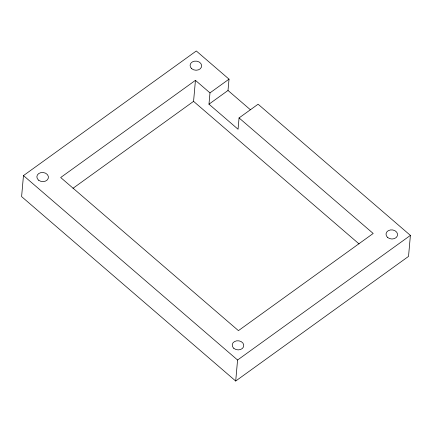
<?xml version="1.0" encoding="UTF-8"?>
<svg xmlns="http://www.w3.org/2000/svg" width="432" height="432" viewBox="0 0 432 432"><rect width="100%" height="100%" fill="white"/><g stroke="black" fill="none" stroke-linecap="round" stroke-linejoin="round"><path stroke-width="0.65" d="M23.474 175.592L21.6 196.603L235.699 381.024L408.526 256.408L410.4 235.397L258.098 104.204L239.063 117.931L238.054 129.244L208.975 104.193L209.984 92.88L229.019 79.153L196.301 50.976L23.474 175.592L237.573 360.013L235.699 381.024M72.992 188.303L193.568 101.363L195.442 80.352L209.984 92.88M208.975 104.193L228.01 90.466L229.019 79.153M195.442 80.352L60.685 177.52L238.432 330.637L373.194 233.469L239.063 117.931M237.573 360.013L410.4 235.397M228.01 90.466L250.452 109.804M193.568 101.363L359.057 243.918M191.684 68.683A5.8 4.568 5.1 0 0 201.431 67.138A5.8 4.568 5.1 0 0 194.503 61.171A5.8 4.568 5.1 0 0 191.684 68.683M38.729 180.279A5.8 4.568 5.1 0 0 48.292 178.227A5.8 4.568 5.1 0 0 40.905 172.616A5.8 4.568 5.1 0 0 38.729 180.279M233.815 348.343A5.8 4.568 5.1 0 0 243.556 346.799A5.8 4.568 5.1 0 0 236.633 340.832A5.8 4.568 5.1 0 0 233.815 348.343M387.607 237.454A5.8 4.568 5.1 0 0 397.354 235.904A5.8 4.568 5.1 0 0 390.425 229.943A5.8 4.568 5.1 0 0 387.607 237.454"/></g></svg>
